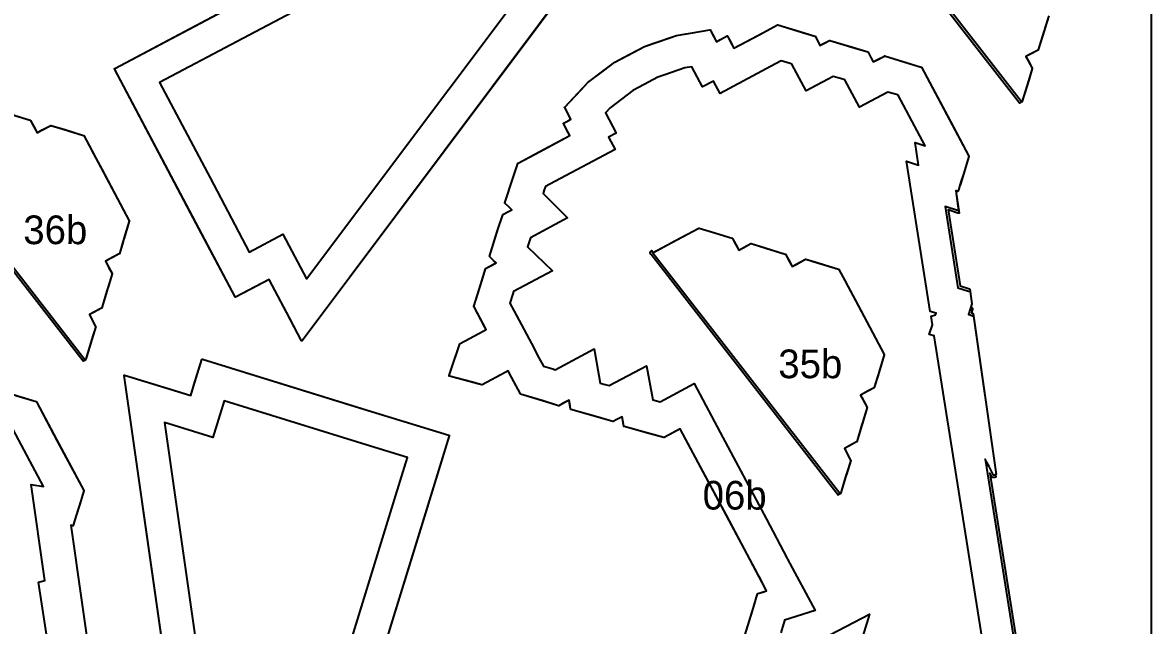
# Model space of a CAD drawing. Header units: millimetres. Extents: x 0 to 500, y 0 to 700.
# Drawn here: x 263.8 to 500, y 159.5 to 285.6 of the extents above; entities that cross this region are included whole.
import ezdxf
from ezdxf.enums import TextEntityAlignment as Align

# ---------------------------------------------------------------- set-up
doc = ezdxf.new("R2010")
doc.units = ezdxf.units.MM
for name, color, linetype in [('CORTE', 1, 'Continuous'), ('GRABADO', 5, 'Continuous'), ('HOJA', 8, 'Continuous')]:
    doc.layers.add(name, color=color, linetype=linetype)

msp = doc.modelspace()

# ---------------------------------------------------------------- linework, layer by layer
at = {"layer": 'CORTE'}
for points in [[(421.62, 351.73), (322.24, 219.03), (322.24, 219.02), (322.23, 219.02), (322.23, 219.01), (322.22, 219.01), (322.22, 219.01), (322.21, 219), (322.2, 219), (322.19, 219), (322.19, 219), (322.18, 219), (322.17, 219), (322.16, 219), (322.16, 219.01), (322.15, 219.01), (322.14, 219.01), (322.14, 219.02), (322.13, 219.02), (322.13, 219.03), (322.12, 219.03), (322.12, 219.04), (319.6, 223.8), (315.34, 231.86), (310.96, 229.55), (308.35, 228.17), (308.35, 228.17), (308.34, 228.16), (308.33, 228.16), (308.33, 228.16), (308.32, 228.16), (308.31, 228.16), (308.3, 228.16), (308.3, 228.16), (308.29, 228.17), (308.28, 228.17), (308.28, 228.17), (308.27, 228.18), (308.27, 228.18), (308.26, 228.19), (308.26, 228.19), (308.25, 228.2), (298.93, 245.83), (283.01, 275.94), (283.01, 275.95), (283, 275.95), (283, 275.96), (283, 275.97), (283, 275.97), (283, 275.98), (283, 275.99), (283.01, 276), (283.01, 276), (283.01, 276.01), (283.01, 276.02), (283.02, 276.02), (283.02, 276.03), (283.03, 276.03), (283.03, 276.04), (283.04, 276.04), (311.67, 291.18)], [(478.5, 287.04), (477.68, 284.35), (477.67, 284.29), (477.5, 283.74), (476.33, 279.9), (476.33, 279.9), (476.32, 279.89), (476.32, 279.88), (476.32, 279.88), (476.31, 279.87), (476.3, 279.87), (476.3, 279.86), (476.29, 279.86), (474.69, 279.01), (473.74, 278.5), (474.22, 277.6), (475.05, 276.05), (475.05, 276.05), (475.06, 276.04), (475.06, 276.03), (475.06, 276.03), (475.06, 276.02), (475.06, 276.01), (475.06, 276), (475.06, 276), (474.28, 273.46), (474.28, 273.43), (472.98, 269.19), (472.94, 269.06), (472.94, 269.06), (472.94, 269.05), (472.93, 269.04), (472.93, 269.04), (472.92, 269.03), (472.92, 269.03), (472.91, 269.02), (472.9, 269.02), (472.9, 269.01), (472.89, 269.01), (472.88, 269.01), (472.88, 269.01), (472.87, 269.01), (472.86, 269.01), (472.86, 269.01), (472.85, 269.01), (472.84, 269.01), (472.84, 269.02), (472.83, 269.02), (472.82, 269.03), (472.82, 269.03), (472.81, 269.04), (433.69, 319.38)], [(346.3, 301.57), (311.15, 282.98), (292.44, 273.09), (303.01, 253.1), (303.01, 253.1), (311.2, 237.6), (318.25, 241.32), (323.2, 231.98), (382.74, 311.45)], [(414.63, 156.48), (416.7, 163.19), (417.59, 166.08), (417.59, 166.08), (417.59, 166.09), (417.6, 166.1), (417.6, 166.1), (417.61, 166.11), (417.61, 166.11), (417.62, 166.12), (417.62, 166.12), (417.63, 166.12), (417.63, 166.13), (418.51, 166.4), (419.47, 166.7), (418.03, 169.41), (417.91, 169.63), (411.04, 182.51), (403.15, 197.33), (401.41, 200.59), (399.59, 199.63), (398.02, 198.79), (398.01, 198.78), (398.01, 198.78), (398, 198.78), (397.99, 198.78), (397.98, 198.78), (397.98, 198.78), (397.97, 198.78), (397.97, 198.78), (395.2, 199.55), (389.63, 201.1), (389.63, 201.1), (389.62, 201.1), (389.62, 201.11), (389.61, 201.11), (389.6, 201.12), (389.6, 201.12), (389.59, 201.13), (389.59, 201.13), (389.59, 201.14), (389.58, 201.15), (389.58, 201.15), (389.45, 201.85), (389.21, 203.13), (387.99, 202.48), (387.34, 202.14), (387.34, 202.13), (387.33, 202.13), (387.31, 202.13), (387.31, 202.13), (387.3, 202.13), (387.3, 202.13), (387.29, 202.13), (384.38, 202.98), (378.51, 204.68), (378.51, 204.68), (378.5, 204.68), (378.49, 204.69), (378.49, 204.69), (378.48, 204.69), (378.48, 204.7), (378.47, 204.71), (378.47, 204.71), (378.47, 204.72), (378.46, 204.73), (378.46, 204.73), (378.35, 205.39), (378.14, 206.61), (376.72, 205.86), (375.97, 205.45), (375.96, 205.45), (375.96, 205.45), (375.95, 205.45), (375.94, 205.45), (375.93, 205.45), (375.92, 205.45), (375.92, 205.45), (373.28, 206.25), (367.99, 207.87), (367.98, 207.87), (367.98, 207.87), (367.97, 207.87), (367.97, 207.88), (367.96, 207.88), (367.96, 207.89), (367.95, 207.9), (367.95, 207.9), (366.09, 211.4), (365.37, 212.74), (363.85, 211.93), (359.91, 209.83), (359.9, 209.83), (359.9, 209.83), (359.89, 209.82), (359.89, 209.82), (359.87, 209.82), (359.86, 209.82), (359.86, 209.82), (359.85, 209.82), (357.9, 210.35), (353.07, 211.66), (353.06, 211.66), (353.06, 211.66), (353.05, 211.67), (353.04, 211.67), (353.04, 211.67), (353.03, 211.68), (353.03, 211.69), (353.03, 211.69), (353.02, 211.7), (353.02, 211.71), (353.02, 211.71), (353.01, 211.72), (353.01, 211.72), (353.01, 211.73), (353.02, 211.75), (353.02, 211.75), (353.67, 213.67), (355.28, 218.41), (355.28, 218.41), (355.28, 218.42), (355.29, 218.43), (355.3, 218.44), (355.31, 218.45), (355.31, 218.45), (359.25, 220.55), (360.78, 221.36), (360.07, 222.69), (358.23, 226.14), (358.23, 226.15), (358.22, 226.15), (358.22, 226.16), (358.22, 226.17), (358.22, 226.18), (358.22, 226.18), (358.22, 226.19), (358.22, 226.2), (359.84, 231.49), (360.64, 234.12), (360.64, 234.13), (360.65, 234.14), (360.65, 234.15), (360.66, 234.15), (360.67, 234.16), (362.18, 234.97), (362.84, 235.32), (362.44, 235.71), (361.46, 236.64), (361.46, 236.64), (361.46, 236.64), (361.45, 236.65), (361.45, 236.66), (361.45, 236.67), (361.44, 236.67), (361.44, 236.68), (361.44, 236.69), (361.44, 236.69), (361.44, 236.7), (363.3, 242.52), (364.23, 245.41), (364.23, 245.42), (364.23, 245.43), (364.24, 245.44), (364.25, 245.45), (364.26, 245.45), (364.26, 245.45), (365.57, 246.15), (366.13, 246.45), (365.7, 246.87), (364.69, 247.86), (364.69, 247.86), (364.69, 247.87), (364.68, 247.88), (364.68, 247.88), (364.68, 247.89), (364.68, 247.9), (364.67, 247.91), (364.67, 247.91), (364.68, 247.93), (364.68, 247.93), (366.5, 253.42), (367.4, 256.14), (367.41, 256.15), (367.41, 256.17), (367.42, 256.17), (367.43, 256.18), (367.44, 256.18), (371.06, 258.11), (378.28, 261.96), (377.86, 262.75), (376.95, 264.47), (376.94, 264.48), (376.94, 264.49), (376.94, 264.49), (376.94, 264.5), (376.94, 264.51), (376.94, 264.52), (376.94, 264.53), (376.94, 264.54), (376.95, 264.55), (376.96, 264.56), (376.96, 264.56), (376.97, 264.57), (378.05, 265.14), (378.52, 265.39), (377.77, 266.78), (377.21, 267.85), (377.2, 267.86), (377.2, 267.87), (377.2, 267.87), (377.2, 267.88), (377.2, 267.89), (377.2, 267.89), (377.2, 267.9), (377.2, 267.91), (377.2, 267.91), (377.2, 267.92), (377.21, 267.93), (377.21, 267.94), (380.02, 270.89), (382.08, 273.05), (382.08, 273.05), (385.33, 275.51), (387.7, 277.32), (387.71, 277.32), (390.34, 278.73), (393.93, 280.64), (393.94, 280.64), (393.94, 280.64), (396.76, 281.61), (400.62, 282.93), (400.62, 282.93), (400.62, 282.93), (403.56, 283.43), (407.58, 284.12), (407.58, 284.12), (407.59, 284.12), (407.6, 284.12), (407.61, 284.11), (407.62, 284.11), (407.62, 284.11), (407.63, 284.1), (407.63, 284.1), (407.64, 284.09), (407.65, 284.09), (407.65, 284.08), (408.43, 282.62), (408.96, 281.62), (409.66, 281.99), (411.2, 282.81), (411.21, 282.81), (411.22, 282.82), (411.22, 282.82), (411.24, 282.82), (411.25, 282.82), (411.26, 282.81), (411.26, 282.81), (411.27, 282.81), (411.28, 282.81), (411.29, 282.8), (411.29, 282.8), (411.3, 282.79), (411.3, 282.78), (412.22, 281.06), (412.64, 280.27), (418.71, 283.5), (421.76, 285.13), (421.76, 285.13), (421.77, 285.14), (421.78, 285.14), (421.8, 285.14), (421.81, 285.14), (421.81, 285.14), (426.99, 283.56), (429.57, 282.77), (429.57, 282.77), (429.58, 282.77), (429.58, 282.77), (429.59, 282.76), (429.6, 282.75), (429.61, 282.74), (429.61, 282.74), (430.32, 281.41), (430.63, 280.82), (431.26, 281.15), (432.65, 281.89), (432.65, 281.9), (432.66, 281.9), (432.67, 281.9), (432.67, 281.9), (432.68, 281.9), (432.69, 281.9), (432.7, 281.9), (432.7, 281.9), (438.01, 280.28), (440.65, 279.48), (440.66, 279.47), (440.67, 279.47), (440.67, 279.46), (440.68, 279.46), (440.69, 279.45), (440.69, 279.44), (440.7, 279.44), (441.45, 278.02), (441.79, 277.39), (442.52, 277.77), (444.11, 278.62), (444.11, 278.63), (444.12, 278.63), (444.13, 278.63), (444.13, 278.63), (444.15, 278.63), (444.16, 278.63), (444.17, 278.63), (449.28, 277.07), (451.82, 276.3), (451.83, 276.29), (451.83, 276.29), (451.84, 276.29), (451.85, 276.28), (451.86, 276.27), (451.86, 276.26), (451.87, 276.26), (458.48, 263.84), (461.77, 257.67), (461.77, 257.67), (461.78, 257.66), (461.78, 257.65), (461.78, 257.64), (461.78, 257.64), (461.78, 257.63), (461.78, 257.62), (460.5, 253.41), (460.01, 251.83), (459.86, 251.33), (459.6, 250.53), (459.58, 250.45), (459.58, 250.45), (459.57, 250.43), (459.55, 250.35), (459.54, 250.35), (459.54, 250.34), (459.53, 250.33), (459.53, 250.32), (459.52, 250.32), (459.51, 250.31), (459.51, 250.31), (459.5, 250.31), (459.49, 250.3), (459.49, 250.3), (459.48, 250.3), (459.47, 250.3), (459.46, 250.3), (459.46, 250.3), (459.45, 250.3), (459.2, 250.39), (459.06, 250.43), (459.66, 246.24), (456.81, 247.16), (459.52, 230.13), (461.75, 229.41), (462.06, 229.31), (462.42, 226.78), (461.7, 224.56), (461.87, 224.5), (462.78, 224.2), (467.49, 191.04), (467.06, 190.9), (467.05, 190.9), (467.05, 190.9), (467.04, 190.9), (467.03, 190.9), (467.02, 190.9), (467.02, 190.9), (467.01, 190.91), (467, 190.91), (466.99, 190.91), (466.99, 190.92), (466.98, 190.92), (466.98, 190.93), (466.97, 190.93), (466.97, 190.94), (466.03, 192.7), (465.56, 193.58), (465.51, 193.68), (465.22, 194.23), (482.34, 86.42)], [(470.72, 118.19), (454.54, 220.04), (453.51, 220.38), (454.16, 222.39), (453.89, 224.15), (454.84, 224.47), (454.94, 224.78), (453.72, 225.18), (448.73, 256.61), (451.23, 255.8), (450.55, 260.55), (452.67, 259.86), (451.56, 261.94), (447.01, 270.44), (446.68, 270.54), (444.86, 271.09), (438.9, 267.92), (435.87, 273.62), (435.39, 273.76), (433.39, 274.36), (427.75, 271.35), (424.78, 276.91), (424.38, 277.03), (422.51, 277.6), (421.31, 276.96), (409.75, 270.8), (408.38, 273.38), (406.08, 272.15), (403.83, 276.37), (402.35, 276.12), (398.16, 274.69), (396.73, 274.2), (392.82, 272.11), (391.49, 271.41), (390.3, 270.5), (386.76, 267.81), (385.75, 266.75), (385.73, 266.73), (387.99, 262.51), (386.38, 261.65), (387.75, 259.08), (375.18, 252.38), (373.17, 251.3), (372.94, 250.62), (372.69, 249.82), (377.83, 244.75), (370.04, 240.6), (369.77, 239.76), (369.44, 238.7), (374.68, 233.7), (366.5, 229.34), (366.36, 228.87), (365.76, 226.89), (366.66, 225.2), (370.25, 218.47), (370.25, 218.47), (371.83, 215.49), (372.79, 213.72), (374.71, 213.14), (375.22, 212.98), (383.4, 217.34), (384.63, 210.19), (385.65, 209.9), (386.54, 209.64), (394.33, 213.79), (395.67, 206.69), (396.43, 206.47), (397.18, 206.27), (404.3, 210.06), (409.73, 199.87), (419.41, 181.69), (423.73, 173.6), (423.87, 173.33), (429.6, 162.57), (423.21, 160.55), (423.19, 160.48), (422.42, 157.95)], [(261.31, 266.43), (265.37, 265.19), (265.37, 265.19), (265.38, 265.19), (265.39, 265.18), (265.39, 265.18), (265.4, 265.17), (265.4, 265.17), (265.41, 265.16), (266.02, 264.01), (266.79, 262.57), (267.82, 263.12), (269.64, 264.09), (269.65, 264.09), (269.66, 264.1), (269.66, 264.1), (269.68, 264.1), (269.69, 264.1), (269.69, 264.1), (269.7, 264.1), (272.26, 263.31), (276.54, 262.01), (276.55, 262.01), (276.56, 262), (276.56, 262), (276.57, 261.99), (276.58, 261.98), (276.58, 261.98), (278.25, 258.85), (278.26, 258.82), (278.52, 258.34), (278.54, 258.31), (280.14, 255.29), (286.09, 244.14), (286.09, 244.13), (286.09, 244.12), (286.09, 244.12), (286.1, 244.11), (286.1, 244.1), (286.1, 244.09), (286.09, 244.09), (284.98, 240.42), (284.79, 239.81), (284.01, 237.24), (284.01, 237.24), (284, 237.23), (284, 237.22), (283.99, 237.21), (283.98, 237.21), (283.98, 237.2), (283.97, 237.2), (282.71, 236.53), (281.12, 235.68), (281.55, 234.86), (281.77, 234.45), (282.5, 233.09), (282.5, 233.09), (282.5, 233.08), (282.5, 233.07), (282.51, 233.07), (282.51, 233.06), (282.5, 233.05), (282.5, 233.04), (282.5, 233.04), (281.62, 230.14), (281.6, 230.08), (281.42, 229.49), (280.33, 225.9), (280.33, 225.9), (280.32, 225.89), (280.32, 225.88), (280.32, 225.88), (280.31, 225.87), (280.3, 225.87), (280.3, 225.86), (280.29, 225.86), (278.8, 225.06), (277.74, 224.5), (278.28, 223.5), (279.05, 222.05), (279.05, 222.05), (279.06, 222.04), (279.06, 222.03), (279.06, 222.03), (279.06, 222.02), (279.06, 222.01), (279.06, 222), (279.06, 222), (278.2, 219.19), (278.19, 219.16), (276.99, 215.2), (276.94, 215.06), (276.94, 215.06), (276.94, 215.05), (276.93, 215.04), (276.93, 215.04), (276.92, 215.03), (276.92, 215.03), (276.91, 215.02), (276.9, 215.02), (276.9, 215.01), (276.89, 215.01), (276.88, 215.01), (276.88, 215.01), (276.87, 215.01), (276.86, 215.01), (276.86, 215.01), (276.85, 215.01), (276.84, 215.01), (276.84, 215.02), (276.83, 215.02), (276.82, 215.03), (276.82, 215.03), (276.81, 215.04), (237.68, 265.38)], [(308.47, 47.67), (285, 211.75), (285, 211.76), (285, 211.77), (285, 211.77), (285, 211.78), (285.01, 211.79), (285.01, 211.79), (285.01, 211.8), (285.02, 211.81), (285.02, 211.81), (285.03, 211.82), (285.03, 211.82), (285.04, 211.83), (285.05, 211.83), (285.05, 211.83), (285.06, 211.83), (285.07, 211.83), (285.08, 211.84), (285.08, 211.83), (285.09, 211.83), (285.1, 211.83), (293.74, 209.17), (298.96, 207.56), (299.83, 210.38), (301.29, 215.11), (301.29, 215.12), (301.29, 215.12), (301.3, 215.13), (301.3, 215.14), (301.31, 215.14), (301.31, 215.15), (301.32, 215.15), (301.32, 215.15), (301.33, 215.16), (301.34, 215.16), (301.35, 215.16), (301.35, 215.16), (301.36, 215.16), (301.37, 215.16), (301.37, 215.16), (301.38, 215.16), (333.39, 205.29), (352.99, 199.25), (352.99, 199.25), (353, 199.25), (353.01, 199.24), (353.01, 199.24), (353.02, 199.23), (353.02, 199.23), (353.03, 199.22), (353.03, 199.22), (353.03, 199.21), (353.04, 199.2), (353.04, 199.19), (353.04, 199.19), (353.04, 199.18), (353.04, 199.17), (353.04, 199.17), (353.04, 199.16), (347.29, 180.53), (337.96, 150.26)], [(262.33, 207.6), (266.6, 206.3), (266.61, 206.29), (266.61, 206.29), (266.62, 206.29), (266.63, 206.28), (266.64, 206.27), (266.64, 206.26), (266.65, 206.26), (271.03, 198.04), (276.55, 187.67), (276.55, 187.67), (276.56, 187.66), (276.56, 187.65), (276.56, 187.64), (276.56, 187.64), (276.56, 187.63), (276.56, 187.62), (275.71, 184.83), (275.39, 183.78), (274.64, 181.33), (274.47, 180.8), (274.35, 180.42), (274.35, 180.42), (274.34, 180.4), (274.33, 180.35), (274.32, 180.35), (274.32, 180.34), (274.31, 180.33), (274.31, 180.32), (274.3, 180.32), (274.29, 180.31), (274.29, 180.31), (274.28, 180.31), (274.27, 180.3), (274.27, 180.3), (274.26, 180.3), (274.25, 180.3), (274.24, 180.3), (274.24, 180.3), (274.23, 180.3), (273.84, 180.43), (280.45, 133.88)], [(326.36, 136.37), (341.87, 186.69), (344.31, 194.6), (335.65, 197.27), (335.65, 197.27), (305.94, 206.43), (303.59, 198.81), (293.48, 201.92), (307.71, 102.27)], [(246.48, 30.9), (276.19, 21.74), (278.54, 29.36), (288.65, 26.24), (283.72, 60.75), (275.07, 116.9), (275.07, 116.9), (267.12, 168.55), (268.41, 168.87), (265.56, 188.96), (268.17, 188.51), (264.11, 196.14), (261.8, 200.44)], [(427.73, 154.93), (440.99, 161.79), (429.27, 123.79)]]:
    msp.add_lwpolyline(points, dxfattribs=at)
msp.add_lwpolyline([(395.66, 237.43), (395.62, 237.45), (400.66, 240.13), (405.29, 242.6), (405.3, 242.6), (405.31, 242.6), (405.31, 242.6), (405.32, 242.6), (405.33, 242.61), (405.34, 242.6), (405.35, 242.6), (408.66, 241.59), (412.28, 240.49), (412.29, 240.49), (412.3, 240.48), (412.3, 240.48), (412.31, 240.47), (412.32, 240.46), (412.32, 240.46), (412.33, 240.45), (412.97, 239.25), (413.63, 238), (414.64, 238.54), (416.18, 239.36), (416.18, 239.36), (416.19, 239.37), (416.2, 239.37), (416.21, 239.37), (416.23, 239.37), (416.23, 239.37), (416.23, 239.37), (419.16, 238.47), (423.37, 237.19), (423.37, 237.19), (423.38, 237.19), (423.39, 237.18), (423.39, 237.18), (423.4, 237.17), (423.4, 237.17), (423.41, 237.16), (423.99, 236.07), (424.79, 234.57), (425.77, 235.09), (427.64, 236.09), (427.65, 236.09), (427.66, 236.1), (427.66, 236.1), (427.68, 236.1), (427.69, 236.1), (427.69, 236.1), (427.7, 236.1), (430.14, 235.35), (434.54, 234.01), (434.55, 234.01), (434.56, 234), (434.56, 234), (434.57, 233.99), (434.58, 233.98), (434.58, 233.98), (436.17, 231), (436.19, 230.97), (436.43, 230.52), (436.44, 230.48), (437.98, 227.61), (444.09, 216.14), (444.09, 216.13), (444.09, 216.12), (444.09, 216.12), (444.1, 216.11), (444.1, 216.1), (444.1, 216.09), (444.09, 216.09), (442.94, 212.31), (442.75, 211.68), (442.01, 209.24), (442.01, 209.24), (442, 209.23), (442, 209.22), (441.99, 209.21), (441.98, 209.21), (441.98, 209.2), (441.97, 209.2), (440.77, 208.56), (439.12, 207.68), (439.57, 206.83), (439.8, 206.41), (440.5, 205.09), (440.5, 205.09), (440.5, 205.08), (440.5, 205.07), (440.51, 205.07), (440.51, 205.06), (440.5, 205.05), (440.5, 205.04), (440.5, 205.04), (439.59, 202.04), (439.57, 201.98), (439.38, 201.36), (438.33, 197.9), (438.33, 197.9), (438.32, 197.89), (438.32, 197.88), (438.32, 197.88), (438.31, 197.87), (438.3, 197.87), (438.3, 197.86), (438.29, 197.86), (436.85, 197.09), (435.74, 196.5), (436.31, 195.45), (437.05, 194.05), (437.05, 194.05), (437.06, 194.04), (437.06, 194.03), (437.06, 194.03), (437.06, 194.02), (437.06, 194.01), (437.06, 194), (437.06, 194), (436.16, 191.06), (436.15, 191.03), (434.99, 187.21), (434.94, 187.06), (434.94, 187.06), (434.94, 187.05), (434.93, 187.04), (434.93, 187.04), (434.92, 187.03), (434.92, 187.03), (434.91, 187.02), (434.9, 187.02), (434.9, 187.01), (434.89, 187.01), (434.88, 187.01), (434.88, 187.01), (434.87, 187.01), (434.86, 187.01), (434.86, 187.01), (434.85, 187.01), (434.84, 187.01), (434.84, 187.02), (434.83, 187.02), (434.82, 187.03), (434.82, 187.03), (434.81, 187.04), (395.67, 237.38), (395.67, 237.39), (395.66, 237.39), (395.66, 237.4), (395.66, 237.41), (395.66, 237.42), (395.66, 237.43), (395.66, 237.43)], close=True, dxfattribs=at)
at = {"layer": 'GRABADO'}
for points in [[(478.5, 287.04), (477.72, 284.46), (477.7, 284.4), (477.54, 283.87), (476.33, 279.9), (476.33, 279.9), (476.32, 279.89), (476.32, 279.88), (476.32, 279.88), (476.31, 279.87), (476.3, 279.87), (476.3, 279.86), (476.29, 279.86), (474.64, 278.98), (473.74, 278.5), (474.2, 277.65), (475.05, 276.05), (475.05, 276.05), (475.06, 276.04), (475.06, 276.03), (475.06, 276.03), (475.06, 276.02), (475.06, 276.01), (475.06, 276), (475.06, 276), (474.32, 273.59), (474.32, 273.57), (472.98, 269.18), (472.94, 269.06), (472.94, 269.06), (472.94, 269.06), (472.94, 269.05), (472.94, 269.05), (472.94, 269.04), (472.93, 269.04), (472.93, 269.04), (472.93, 269.04), (472.93, 269.03), (472.92, 269.03), (472.92, 269.03), (472.92, 269.03), (472.92, 269.03), (472.92, 269.03), (472.92, 269.03), (472.92, 269.03), (472.92, 269.02), (472.91, 269.02), (472.91, 269.02), (472.61, 268.86), (472.41, 268.75), (433.29, 319.07)], [(385.59, 303.58), (322.25, 219.03), (322.24, 219.03), (322.24, 219.03), (322.24, 219.03), (322.24, 219.03), (322.24, 219.02), (322.24, 219.02), (322.23, 219.02), (322.23, 219.02), (322.23, 219.02), (322.23, 219.01), (322.23, 219.01), (322.23, 219.01), (322.22, 219.01), (322.22, 219.01), (322.22, 219.01), (322.22, 219.01), (322.22, 219.01), (322.22, 219.01), (322.22, 219.01), (322.21, 219.01), (322.21, 219.01), (322.21, 219), (322.21, 219), (322.21, 219), (322.2, 219), (322.2, 219), (322.2, 219), (322.2, 219), (322.2, 219), (322.2, 219), (322.19, 219), (322.19, 219), (322.19, 219), (322.19, 219), (322.18, 219), (322.18, 219), (322.18, 219), (322.18, 219), (322.17, 219), (322.17, 219), (322.17, 219), (322.17, 219), (322.17, 219), (322.16, 219), (322.16, 219), (322.15, 219.01), (322.15, 219.01), (322.15, 219.01), (322.15, 219.01), (322.14, 219.01), (322.14, 219.01), (322.14, 219.02), (322.14, 219.02), (322.14, 219.02), (322.13, 219.02), (322.13, 219.02), (322.13, 219.02), (322.13, 219.02), (322.13, 219.02), (322.13, 219.03), (322.12, 219.03), (322.12, 219.03), (322.12, 219.04), (322.12, 219.04), (322.12, 219.04), (322.12, 219.04), (319.03, 224.88), (315.34, 231.86), (311.55, 229.86), (308.35, 228.17), (308.35, 228.17), (308.34, 228.16), (308.33, 228.16), (308.33, 228.16), (308.32, 228.16), (308.31, 228.16), (308.3, 228.16), (308.3, 228.16), (308.29, 228.17), (308.28, 228.17), (308.28, 228.17), (308.27, 228.18), (308.27, 228.18), (308.26, 228.19), (308.26, 228.19), (308.25, 228.2), (296.82, 249.82), (283.01, 275.94), (283.01, 275.95), (283, 275.95), (283, 275.96), (283, 275.97), (283, 275.97), (283, 275.98), (283, 275.99), (283.01, 276), (283.01, 276), (283.01, 276.01), (283.01, 276.02), (283.02, 276.02), (283.02, 276.03), (283.03, 276.03), (283.03, 276.04), (283.04, 276.04), (307.87, 289.17)], [(414.63, 156.48), (416.49, 162.53), (417.59, 166.08), (417.59, 166.08), (417.59, 166.09), (417.6, 166.1), (417.6, 166.1), (417.61, 166.11), (417.61, 166.11), (417.62, 166.12), (417.62, 166.12), (417.63, 166.12), (417.63, 166.13), (418.71, 166.46), (419.47, 166.7), (417.69, 170.04), (417.55, 170.31), (413.24, 178.4), (403.55, 196.58), (401.41, 200.59), (399.95, 199.82), (398.02, 198.79), (398.01, 198.78), (398.01, 198.78), (398, 198.78), (397.99, 198.78), (397.98, 198.78), (397.98, 198.78), (397.97, 198.78), (397.97, 198.78), (394.57, 199.72), (389.63, 201.1), (389.63, 201.1), (389.62, 201.1), (389.62, 201.11), (389.61, 201.11), (389.6, 201.12), (389.6, 201.12), (389.59, 201.13), (389.59, 201.13), (389.59, 201.14), (389.58, 201.15), (389.58, 201.15), (389.42, 202), (389.21, 203.13), (388.14, 202.56), (387.34, 202.14), (387.34, 202.13), (387.33, 202.13), (387.31, 202.13), (387.31, 202.13), (387.3, 202.13), (387.3, 202.13), (387.29, 202.13), (383.72, 203.17), (378.51, 204.68), (378.51, 204.68), (378.5, 204.68), (378.49, 204.69), (378.49, 204.69), (378.48, 204.69), (378.48, 204.7), (378.47, 204.71), (378.47, 204.71), (378.47, 204.72), (378.46, 204.73), (378.46, 204.73), (378.32, 205.54), (378.14, 206.61), (376.89, 205.95), (375.97, 205.45), (375.96, 205.45), (375.96, 205.45), (375.95, 205.45), (375.94, 205.45), (375.93, 205.45), (375.92, 205.45), (375.92, 205.45), (372.69, 206.43), (367.99, 207.87), (367.98, 207.87), (367.98, 207.87), (367.97, 207.87), (367.97, 207.88), (367.96, 207.88), (367.96, 207.89), (367.95, 207.9), (367.95, 207.9), (365.66, 212.19), (365.37, 212.74), (364.74, 212.4), (359.91, 209.83), (359.9, 209.83), (359.89, 209.82), (359.89, 209.82), (359.87, 209.82), (359.87, 209.82), (359.86, 209.82), (359.86, 209.82), (359.85, 209.82), (359, 210.05), (353.07, 211.66), (353.06, 211.66), (353.06, 211.66), (353.05, 211.67), (353.04, 211.67), (353.04, 211.67), (353.03, 211.68), (353.03, 211.69), (353.03, 211.69), (353.02, 211.7), (353.02, 211.71), (353.02, 211.71), (353.01, 211.72), (353.01, 211.72), (353.01, 211.73), (353.02, 211.75), (353.02, 211.75), (353.3, 212.59), (355.28, 218.41), (355.28, 218.41), (355.28, 218.42), (355.29, 218.43), (355.3, 218.44), (355.31, 218.45), (355.31, 218.45), (360.15, 221.02), (360.78, 221.36), (360.49, 221.9), (358.23, 226.14), (358.23, 226.15), (358.22, 226.15), (358.22, 226.16), (358.22, 226.17), (358.22, 226.18), (358.22, 226.18), (358.22, 226.19), (358.22, 226.2), (359.66, 230.89), (360.64, 234.12), (360.64, 234.13), (360.65, 234.14), (360.65, 234.15), (360.66, 234.15), (360.67, 234.16), (362.01, 234.88), (362.84, 235.32), (362.33, 235.81), (361.46, 236.64), (361.46, 236.64), (361.46, 236.64), (361.45, 236.65), (361.45, 236.66), (361.45, 236.67), (361.44, 236.67), (361.44, 236.68), (361.44, 236.69), (361.44, 236.69), (361.44, 236.7), (363.09, 241.87), (364.23, 245.41), (364.23, 245.42), (364.23, 245.43), (364.24, 245.44), (364.25, 245.45), (364.26, 245.45), (364.26, 245.45), (365.42, 246.07), (366.13, 246.45), (365.59, 246.98), (364.69, 247.86), (364.69, 247.86), (364.69, 247.87), (364.68, 247.88), (364.68, 247.88), (364.68, 247.89), (364.68, 247.9), (364.67, 247.91), (364.67, 247.91), (364.68, 247.93), (364.68, 247.93), (366.29, 252.8), (367.4, 256.14), (367.41, 256.15), (367.41, 256.17), (367.42, 256.17), (367.43, 256.18), (367.44, 256.18), (371.88, 258.55), (378.28, 261.96), (377.76, 262.95), (376.95, 264.47), (376.94, 264.48), (376.94, 264.49), (376.94, 264.49), (376.94, 264.5), (376.94, 264.51), (376.94, 264.52), (376.94, 264.53), (376.94, 264.54), (376.95, 264.55), (376.96, 264.56), (376.96, 264.56), (376.97, 264.57), (377.93, 265.08), (378.52, 265.39), (377.6, 267.12), (377.21, 267.85), (377.2, 267.86), (377.2, 267.87), (377.2, 267.87), (377.2, 267.88), (377.2, 267.89), (377.2, 267.89), (377.2, 267.9), (377.2, 267.91), (377.2, 267.91), (377.2, 267.92), (377.21, 267.93), (377.21, 267.94), (380.66, 271.55), (382.08, 273.05), (382.08, 273.05), (386.06, 276.07), (387.7, 277.32), (387.71, 277.32), (389.53, 278.29), (393.93, 280.64), (393.94, 280.64), (393.94, 280.64), (395.89, 281.31), (400.62, 282.93), (400.62, 282.93), (400.62, 282.93), (402.66, 283.27), (407.58, 284.12), (407.58, 284.12), (407.59, 284.12), (407.6, 284.12), (407.61, 284.11), (407.62, 284.11), (407.62, 284.11), (407.63, 284.1), (407.63, 284.1), (407.64, 284.09), (407.65, 284.09), (407.65, 284.08), (408.61, 282.29), (408.96, 281.62), (409.84, 282.08), (411.2, 282.81), (411.21, 282.81), (411.22, 282.82), (411.22, 282.82), (411.24, 282.82), (411.25, 282.82), (411.26, 282.81), (411.26, 282.81), (411.27, 282.81), (411.28, 282.81), (411.29, 282.8), (411.29, 282.8), (411.3, 282.79), (411.3, 282.78), (412.12, 281.25), (412.64, 280.27), (418.02, 283.14), (421.76, 285.13), (421.76, 285.13), (421.77, 285.14), (421.78, 285.14), (421.8, 285.14), (421.81, 285.14), (421.81, 285.14), (426.41, 283.74), (429.57, 282.77), (429.57, 282.77), (429.58, 282.77), (429.58, 282.77), (429.59, 282.76), (429.6, 282.75), (429.61, 282.74), (429.61, 282.74), (430.24, 281.56), (430.63, 280.82), (431.41, 281.24), (432.65, 281.89), (432.65, 281.9), (432.66, 281.9), (432.67, 281.9), (432.67, 281.9), (432.68, 281.9), (432.69, 281.9), (432.7, 281.9), (432.7, 281.9), (437.41, 280.46), (440.65, 279.48), (440.66, 279.47), (440.67, 279.47), (440.67, 279.46), (440.68, 279.46), (440.69, 279.45), (440.69, 279.44), (440.7, 279.44), (441.37, 278.18), (441.79, 277.39), (442.7, 277.87), (444.11, 278.62), (444.11, 278.63), (444.12, 278.63), (444.13, 278.63), (444.13, 278.63), (444.15, 278.63), (444.16, 278.63), (444.17, 278.63), (448.7, 277.25), (451.82, 276.3), (451.83, 276.29), (451.83, 276.29), (451.84, 276.29), (451.85, 276.28), (451.86, 276.27), (451.86, 276.26), (451.87, 276.26), (457.74, 265.24), (461.77, 257.67), (461.77, 257.67), (461.78, 257.66), (461.78, 257.65), (461.78, 257.64), (461.78, 257.64), (461.78, 257.63), (461.78, 257.62), (460.64, 253.89), (460.21, 252.48), (459.86, 251.33), (459.63, 250.62), (459.57, 250.44), (459.57, 250.44), (459.57, 250.42), (459.55, 250.35), (459.54, 250.35), (459.54, 250.34), (459.53, 250.33), (459.53, 250.32), (459.52, 250.32), (459.51, 250.31), (459.51, 250.31), (459.5, 250.31), (459.49, 250.3), (459.49, 250.3), (459.48, 250.3), (459.47, 250.3), (459.46, 250.3), (459.46, 250.3), (459.45, 250.3), (459.12, 250.41), (459.06, 250.43), (459.73, 245.75), (459.69, 245.74), (459.64, 245.74), (459.6, 245.75), (459.55, 245.75), (459.5, 245.77), (457.43, 246.44), (459.96, 230.51), (461.9, 229.88), (461.98, 229.86), (462.42, 226.78), (462.28, 226.34), (462.41, 225.4), (462.55, 225.83), (462.58, 225.65), (462.33, 224.88), (462.71, 224.75), (467.49, 191.04), (467.35, 191), (467.42, 190.49), (467.21, 190.43), (467.18, 190.42), (467.17, 190.42), (467.11, 190.41), (467.11, 190.41), (467.09, 190.4), (467.08, 190.4), (467.05, 190.4), (467.01, 190.4), (467, 190.4), (466.97, 190.41), (466.96, 190.41), (466.9, 190.42), (466.89, 190.42), (466.85, 190.43), (466.84, 190.44), (466.8, 190.45), (466.8, 190.45), (466.75, 190.48), (466.74, 190.48), (466.69, 190.52), (466.68, 190.52), (466.67, 190.54), (466.66, 190.54), (466.63, 190.57), (466.6, 190.6), (466.6, 190.61), (466.58, 190.63), (466.58, 190.63), (466.54, 190.68), (466.54, 190.69), (466.53, 190.7), (466.18, 191.36), (477.64, 119.24)], [(261.46, 266.38), (265.37, 265.19), (265.37, 265.19), (265.38, 265.19), (265.39, 265.18), (265.39, 265.18), (265.4, 265.17), (265.4, 265.17), (265.41, 265.16), (266.05, 263.96), (266.79, 262.57), (267.87, 263.15), (269.64, 264.09), (269.65, 264.09), (269.66, 264.1), (269.66, 264.1), (269.68, 264.1), (269.69, 264.1), (269.69, 264.1), (269.7, 264.1), (272.38, 263.28), (276.54, 262.01), (276.55, 262.01), (276.56, 262), (276.56, 262), (276.57, 261.99), (276.58, 261.98), (276.58, 261.98), (278.33, 258.7), (278.34, 258.67), (278.61, 258.17), (278.63, 258.13), (280.31, 254.97), (286.09, 244.14), (286.09, 244.13), (286.09, 244.12), (286.09, 244.12), (286.1, 244.11), (286.1, 244.1), (286.1, 244.09), (286.09, 244.09), (285.01, 240.52), (284.83, 239.93), (284.01, 237.24), (284.01, 237.24), (284, 237.23), (284, 237.22), (283.99, 237.21), (283.98, 237.21), (283.98, 237.2), (283.97, 237.2), (282.65, 236.5), (281.12, 235.68), (281.54, 234.9), (281.75, 234.5), (282.5, 233.09), (282.5, 233.09), (282.5, 233.08), (282.5, 233.07), (282.51, 233.07), (282.51, 233.06), (282.5, 233.05), (282.5, 233.04), (282.5, 233.04), (281.65, 230.25), (281.63, 230.19), (281.46, 229.61), (280.33, 225.9), (280.33, 225.9), (280.32, 225.89), (280.32, 225.88), (280.32, 225.88), (280.31, 225.87), (280.3, 225.87), (280.3, 225.86), (280.29, 225.86), (278.74, 225.04), (277.74, 224.5), (278.25, 223.55), (279.05, 222.05), (279.05, 222.05), (279.06, 222.04), (279.06, 222.03), (279.06, 222.03), (279.06, 222.02), (279.06, 222.01), (279.06, 222), (279.06, 222), (278.24, 219.32), (278.23, 219.3), (276.98, 215.19), (276.94, 215.06), (276.94, 215.06), (276.94, 215.06), (276.94, 215.05), (276.94, 215.05), (276.94, 215.04), (276.93, 215.04), (276.93, 215.04), (276.93, 215.04), (276.93, 215.03), (276.92, 215.03), (276.92, 215.03), (276.92, 215.03), (276.92, 215.03), (276.92, 215.03), (276.92, 215.03), (276.92, 215.03), (276.92, 215.02), (276.91, 215.02), (276.91, 215.02), (276.57, 214.84), (276.41, 214.75), (237.28, 265.07)], [(299.94, 107.15), (285, 211.75), (285, 211.75), (285, 211.75), (285, 211.75), (285, 211.75), (285, 211.75), (285, 211.76), (285, 211.76), (285, 211.77), (285, 211.77), (285, 211.77), (285, 211.77), (285, 211.77), (285, 211.77), (285, 211.78), (285, 211.78), (285, 211.78), (285, 211.78), (285.01, 211.79), (285.01, 211.79), (285.01, 211.79), (285.01, 211.79), (285.01, 211.79), (285.01, 211.79), (285.01, 211.79), (285.01, 211.8), (285.01, 211.8), (285.01, 211.8), (285.01, 211.8), (285.01, 211.8), (285.01, 211.8), (285.02, 211.81), (285.02, 211.81), (285.02, 211.81), (285.02, 211.81), (285.02, 211.81), (285.02, 211.82), (285.03, 211.82), (285.03, 211.82), (285.03, 211.82), (285.03, 211.82), (285.03, 211.82), (285.03, 211.82), (285.03, 211.82), (285.04, 211.82), (285.04, 211.83), (285.04, 211.83), (285.04, 211.83), (285.05, 211.83), (285.05, 211.83), (285.05, 211.83), (285.05, 211.83), (285.05, 211.83), (285.05, 211.83), (285.06, 211.83), (285.06, 211.83), (285.06, 211.83), (285.07, 211.83), (285.07, 211.83), (285.07, 211.84), (285.07, 211.84), (285.08, 211.84), (285.08, 211.84), (285.08, 211.84), (285.08, 211.84), (285.08, 211.83), (285.09, 211.83), (285.09, 211.83), (285.09, 211.83), (285.1, 211.83), (285.1, 211.83), (285.1, 211.83), (294.91, 208.81), (298.96, 207.56), (299.63, 209.74), (301.29, 215.11), (301.29, 215.12), (301.29, 215.12), (301.3, 215.13), (301.3, 215.14), (301.31, 215.14), (301.31, 215.15), (301.32, 215.15), (301.32, 215.15), (301.33, 215.16), (301.34, 215.16), (301.35, 215.16), (301.35, 215.16), (301.36, 215.16), (301.37, 215.16), (301.37, 215.16), (301.38, 215.16), (337.71, 203.96), (352.99, 199.25), (352.99, 199.25), (353, 199.25), (353.01, 199.24), (353.01, 199.24), (353.02, 199.23), (353.02, 199.23), (353.03, 199.22), (353.03, 199.22), (353.03, 199.21), (353.04, 199.2), (353.04, 199.19), (353.04, 199.19), (353.04, 199.18), (353.04, 199.17), (353.04, 199.17), (353.04, 199.16), (348.56, 184.63), (337.96, 150.26)], [(261.76, 207.77), (266.6, 206.3), (266.61, 206.29), (266.61, 206.29), (266.62, 206.29), (266.63, 206.28), (266.64, 206.27), (266.64, 206.26), (266.65, 206.26), (270.28, 199.44), (276.55, 187.67), (276.55, 187.67), (276.56, 187.66), (276.56, 187.65), (276.56, 187.64), (276.56, 187.64), (276.56, 187.63), (276.56, 187.62), (275.85, 185.31), (275.59, 184.43), (274.64, 181.33), (274.5, 180.89), (274.35, 180.42), (274.35, 180.42), (274.34, 180.39), (274.33, 180.35), (274.32, 180.35), (274.32, 180.34), (274.31, 180.33), (274.31, 180.32), (274.3, 180.32), (274.29, 180.31), (274.29, 180.31), (274.28, 180.31), (274.27, 180.3), (274.27, 180.3), (274.26, 180.3), (274.25, 180.3), (274.24, 180.3), (274.24, 180.3), (274.23, 180.3), (273.84, 180.43), (280.52, 133.38)]]:
    msp.add_lwpolyline(points, dxfattribs=at)
msp.add_lwpolyline([(405.29, 242.6), (405.3, 242.6), (405.31, 242.6), (405.31, 242.6), (405.32, 242.6), (405.33, 242.61), (405.34, 242.6), (405.35, 242.6), (408.82, 241.54), (412.28, 240.49), (412.29, 240.49), (412.3, 240.48), (412.3, 240.48), (412.31, 240.47), (412.32, 240.46), (412.32, 240.46), (412.33, 240.45), (413, 239.19), (413.63, 238), (414.69, 238.57), (416.18, 239.36), (416.18, 239.36), (416.19, 239.37), (416.2, 239.37), (416.21, 239.37), (416.23, 239.37), (416.23, 239.37), (416.23, 239.37), (419.31, 238.43), (423.37, 237.19), (423.37, 237.19), (423.38, 237.19), (423.39, 237.18), (423.39, 237.18), (423.4, 237.17), (423.4, 237.17), (423.41, 237.16), (424.02, 236.01), (424.79, 234.57), (425.82, 235.12), (427.64, 236.09), (427.65, 236.09), (427.66, 236.1), (427.66, 236.1), (427.68, 236.1), (427.69, 236.1), (427.69, 236.1), (427.7, 236.1), (430.26, 235.31), (434.54, 234.01), (434.55, 234.01), (434.56, 234), (434.56, 234), (434.57, 233.99), (434.58, 233.98), (434.58, 233.98), (436.25, 230.85), (436.26, 230.82), (436.52, 230.34), (436.54, 230.31), (438.14, 227.29), (444.09, 216.14), (444.09, 216.13), (444.09, 216.12), (444.09, 216.12), (444.1, 216.11), (444.1, 216.1), (444.1, 216.09), (444.09, 216.09), (442.98, 212.42), (442.79, 211.81), (442.01, 209.24), (442.01, 209.24), (442, 209.23), (442, 209.22), (441.99, 209.21), (441.98, 209.21), (441.98, 209.2), (441.97, 209.2), (440.71, 208.53), (439.12, 207.68), (439.55, 206.86), (439.77, 206.45), (440.5, 205.09), (440.5, 205.09), (440.5, 205.08), (440.5, 205.07), (440.51, 205.07), (440.51, 205.06), (440.5, 205.05), (440.5, 205.04), (440.5, 205.04), (439.62, 202.14), (439.6, 202.08), (439.42, 201.49), (438.33, 197.9), (438.33, 197.9), (438.32, 197.89), (438.32, 197.88), (438.32, 197.88), (438.31, 197.87), (438.3, 197.87), (438.3, 197.86), (438.29, 197.86), (436.8, 197.06), (435.74, 196.5), (436.28, 195.5), (437.05, 194.05), (437.05, 194.05), (437.06, 194.04), (437.06, 194.03), (437.06, 194.03), (437.06, 194.02), (437.06, 194.01), (437.06, 194), (437.06, 194), (436.2, 191.19), (436.19, 191.16), (434.99, 187.2), (434.94, 187.06), (434.94, 187.06), (434.94, 187.06), (434.94, 187.05), (434.94, 187.05), (434.94, 187.04), (434.93, 187.04), (434.93, 187.04), (434.93, 187.04), (434.93, 187.03), (434.92, 187.03), (434.92, 187.03), (434.92, 187.03), (434.92, 187.03), (434.92, 187.03), (434.92, 187.03), (434.92, 187.03), (434.92, 187.02), (434.91, 187.02), (434.91, 187.02), (434.56, 186.83), (434.41, 186.75), (395.28, 237.07), (395.25, 237.11), (395.25, 237.11), (395.24, 237.12), (395.23, 237.13), (395.2, 237.17), (395.18, 237.22), (395.16, 237.26), (395.14, 237.31), (395.13, 237.35), (395.13, 237.4), (395.12, 237.45), (395.13, 237.5), (395.13, 237.55), (395.15, 237.59), (395.16, 237.64), (395.18, 237.68), (395.21, 237.73), (395.24, 237.76), (395.27, 237.8), (395.31, 237.83), (395.35, 237.86), (395.39, 237.89), (395.41, 237.9), (395.64, 237.45), (400.43, 240), (405.29, 242.6)], close=True, dxfattribs=at)
at = {"layer": 'HOJA'}
msp.add_lwpolyline([(0, 0), (500, 0), (500, 700), (0, 700)], close=True, dxfattribs=at)

# ---------------------------------------------------------------- texts
at = {"layer": 'GRABADO'}
for s, p in [('36b', (270.6, 242.25)), ('35b', (428.61, 214.2)), ('06b', (412.78, 186.71))]:
    msp.add_text(s, height=6, dxfattribs=at).set_placement(p, align=Align.MIDDLE_CENTER)

doc.saveas('drawing.dxf')
